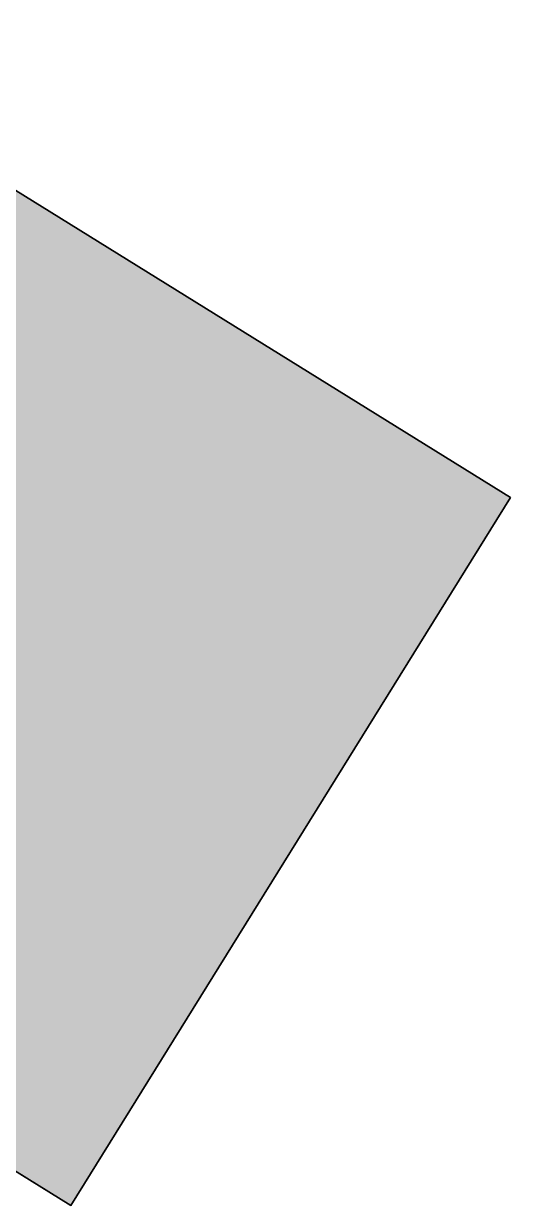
# Model space of a CAD drawing. Header units: metres. Extents: x 10 to 327, y 10 to 261.
# Drawn here: x 266.3 to 326.6, y 10 to 156.6 of the extents above; entities that cross this region are included whole.
import ezdxf

# ---------------------------------------------------------------- set-up
doc = ezdxf.new("R2010")
doc.units = ezdxf.units.M
doc.layers.add('GRASS', color=84, linetype='Continuous')
doc.layers.add('TERRITORY_BOUNDARY', color=8, linetype='Continuous')

msp = doc.modelspace()

# ---------------------------------------------------------------- hatches: boundary and pattern name
at = {"layer": 'GRASS'}
h = msp.add_hatch(color=84, dxfattribs=at)
h.paths.add_polyline_path([(10, 172.72), (64.53, 260.56), (326.65, 97.84), (272.12, 10), (141.06, 91.36), (217.52, 43.89), (227.02, 59.19), (160.73, 100.33), (161.46, 99.88), (174, 120.08), (174, 120.08), (175.67, 122.79), (174.14, 123.74), (171.62, 119.66), (159.93, 100.83), (133.13, 117.47), (133.6, 117.18), (146.12, 137.34), (146.11, 137.34), (147.79, 140.05), (146.26, 141), (143.73, 136.92), (132.07, 118.13), (74.09, 154.12), (64.59, 138.83), (10, 172.72)])
h.paths.add_polyline_path([(200.3, 123.31), (78.95, 198.42), (71.97, 187.22), (193.2, 112.18), (257.6, 71.98), (264.58, 83.18), (200.3, 123.31)], flags=16)
h.paths.add_polyline_path([(103, 136.18), (104.53, 135.23), (116.17, 153.98), (118.69, 158.06), (117.16, 159.01), (114.64, 154.93), (103, 136.18)], flags=16)
h.paths.add_polyline_path([(75.14, 153.47), (76.67, 152.52), (88.28, 171.24), (90.81, 175.32), (89.28, 176.27), (86.75, 172.19), (75.14, 153.47)], flags=16)

# ---------------------------------------------------------------- linework, layer by layer
msp.add_lwpolyline([(64.53, 260.56), (326.65, 97.84), (272.12, 10), (141.06, 91.36), (217.52, 43.89), (227.02, 59.19), (160.73, 100.33), (161.46, 99.88), (174, 120.08), (174, 120.08), (175.67, 122.79), (174.14, 123.74), (171.62, 119.66), (159.93, 100.83), (133.13, 117.47)], dxfattribs=at)
at = {"layer": 'TERRITORY_BOUNDARY'}
msp.add_lwpolyline([(64.53, 260.56), (10, 172.72), (272.12, 10), (326.65, 97.84), (64.53, 260.56)], close=True, dxfattribs=at)

doc.saveas('drawing.dxf')
